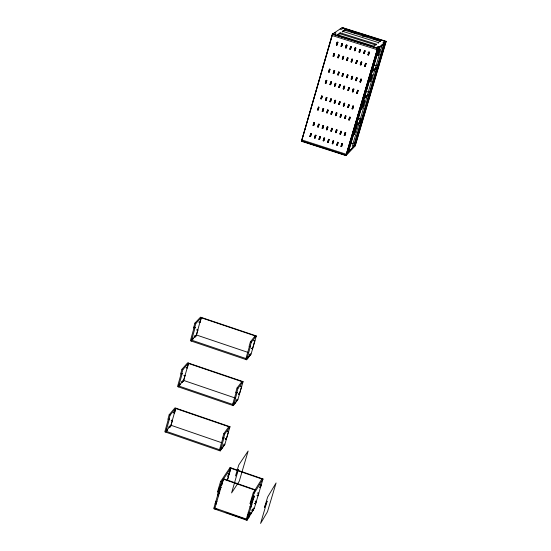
<?xml version="1.0" encoding="UTF-8"?>
<svg xmlns="http://www.w3.org/2000/svg" width="551" height="551" viewBox="0 0 551 551"><rect width="100%" height="100%" fill="white"/><g stroke="black" fill="none" stroke-linecap="round" stroke-linejoin="round"><path stroke-width="0.83" d="M362.696 106.178L362.572 106.742M361.415 108.946L361.539 108.34M362.172 106.012L362.048 106.57M360.974 108.306L360.891 108.781L361.153 108.547M353.473 133.686L353.852 132.405M355.106 132.006L354.851 132.853M225.249 439.023L226.179 439.34L230.001 426.729L174.991 407.857L169.171 414.779L167.91 419.283L168.84 419.607L169.488 418.829L165.748 432.142L167.311 430.241L167.566 429.346L166.636 429.029M181.086 373.895L177.518 386.588L233.321 405.646L237.887 399.53L243.081 381.636L187.664 362.806L181.954 369.26L180.673 373.826L181.61 374.143L182.25 373.42L178.455 386.912M195.171 327.411L194.551 328.079L193.601 327.762L194.902 323.141L200.502 317.162L256.339 335.952L251.077 354.086L246.614 359.775L190.391 340.759L194.227 327.094L195.171 327.411L191.335 341.083M168.337 419.29L164.818 431.819L220.207 450.918L224.877 444.388L228.61 431.419M168.84 419.607L170.107 415.103L175.914 408.174L174.605 412.878L173.413 412.851M181.61 374.143L182.898 369.583L188.594 363.123L187.271 367.889L186.073 367.848M194.551 328.079L195.853 323.458L201.439 317.479L200.096 322.307L198.904 322.245M192.843 339.43L193.098 338.514L192.154 338.197M168.682 427.135L169.605 427.452L170.707 426.143L175.673 408.491L228.817 426.722M183.325 381.306L188.607 363.137M171.533 420.144L172.47 420.475L170.707 426.143M183.573 381.017L185.088 375.568L183.91 375.541M194.11 336.695L195.047 337.012L196.342 335.6L197.892 330.09L196.955 329.78M386.182 41.346L377.538 48.336L332.418 34.114L301.48 141.283L345.876 155.582L355.25 145.76L386.182 41.346L342.274 27.55L332.398 34.121L301.5 141.27L332.687 33.935L334.037 34.355L336.014 33.032L334.671 32.612M337.067 35.622L337.329 34.713L340.146 32.805L376.319 44.19L376.058 45.086M229.071 426.405L223.851 433.568L222.542 438.073L223.486 438.396L224.064 437.597L220.207 450.918M242.144 381.32L237.04 388.007L235.718 392.574L236.661 392.897L237.233 392.147L233.321 405.646M254.679 337.508L255.368 335.628L250.402 341.84L249.066 346.469L250.023 346.786L250.574 346.09L246.614 359.775M309.841 136.469L310.874 133.583L311.405 133.755L310.64 136.4L309.841 136.469L310.874 133.583M313.037 125.428L313.808 122.777L314.607 122.721L313.574 125.6L313.037 125.428L314.07 122.549M317.528 109.924L318.561 107.039L317.528 109.924L318.326 109.869L318.712 108.54M320.751 98.801L321.784 95.915L320.751 98.801L321.543 98.76L321.006 98.588M325.269 83.18L326.309 80.294L326.839 80.46L326.068 83.146L325.269 83.18L326.309 80.294M328.513 71.974L329.546 69.089L328.513 71.974L329.305 71.954L329.698 70.604M333.073 56.23L334.106 53.344L334.643 53.516L333.865 56.223L333.073 56.23L334.106 53.344M336.337 44.948L337.122 42.234L336.337 44.948L336.881 45.12L337.915 42.227L336.881 45.12M337.77 35.14L339.884 33.707L340.146 32.805M219.27 450.594L222.9 438.059M232.377 405.322L236.055 392.622M245.656 359.452L249.389 346.579M310.378 136.641L311.405 133.755M318.065 110.09L319.098 107.211M321.281 98.973L322.314 96.088M325.806 83.346L326.839 80.46M329.05 72.147L330.09 69.261M333.61 56.402L334.643 53.516M314.29 123.19L313.574 125.656L314.414 123.383M321.502 98.278L321.97 96.666M329.147 71.871L329.856 69.426M337.04 44.624L337.735 42.213M321.736 98.092L322.121 96.756M223.486 438.396L224.794 433.892L230.001 426.729M236.661 392.897L237.991 388.331L243.081 381.636M250.023 346.786L251.359 342.157L256.339 335.952M342.178 32.151L342.44 31.255L345.174 29.403L380.837 40.609L380.576 41.497L344.919 30.291L342.867 31.682M222.997 444.864L223.926 445.187L221.612 448.955L220.675 448.631M236.035 399.888L236.971 400.205L234.698 403.807L233.755 403.484M249.245 354.321L250.188 354.637L247.957 358.06L247.006 357.744M241.434 383.193L241.896 381.609L188.359 363.419M223.926 445.187L223.672 446.076L222.742 445.752M236.971 400.205L236.71 401.107L235.773 400.791M250.188 354.637L249.92 355.553L248.976 355.23M238.28 394.075L239.244 394.392L241.675 386.396L240.739 386.072M251.483 348.528L252.454 348.852L254.72 341.041L253.749 340.725M344.919 30.291L345.174 29.403M314.456 137.957L315.227 135.305L315.489 135.071L314.456 137.957L314.986 138.129L316.019 135.243L314.986 138.129M317.658 126.916L318.43 124.264L318.692 124.03L317.658 126.916L318.196 127.088L319.222 124.202L318.196 127.088M322.163 111.405L323.196 108.519L323.726 108.692L322.955 111.357L322.163 111.405L323.196 108.519M325.386 100.282L326.419 97.396L326.957 97.568L326.178 100.241L325.386 100.282L326.419 97.396M329.925 84.654L330.958 81.768L331.495 81.941L330.717 84.627L329.925 84.654L330.958 81.768M333.176 73.455L333.954 70.762L333.176 73.455L333.713 73.627L334.746 70.735L333.713 73.627M337.742 57.71L338.528 55.004L339.32 54.99L338.28 57.883L337.742 57.71L338.775 54.824M341.021 46.422L341.806 43.708L342.591 43.701L341.558 46.594L341.021 46.422L342.054 43.536M322.693 111.578L323.726 108.692M325.923 100.454L326.957 97.568M330.462 84.826L331.495 81.941M338.727 57.022L339.12 55.665M342.006 45.74L342.398 44.383M354.031 133.721L353.914 134.32L355.078 131.565M354.562 131.909L354.686 131.324M251.132 503.008C251.146 505.639 253.653 495.707 253.522 498.373M318.891 139.382L319.924 136.496L320.455 136.669L319.683 139.313L318.891 139.382L319.924 136.496M322.108 128.342L323.134 125.456L323.671 125.628L322.9 128.28L322.108 128.342L323.134 125.456M326.619 112.831L327.645 109.945L328.182 110.117L327.404 112.783L326.619 112.831L327.645 109.945M329.856 101.708L330.882 98.822L331.42 98.994L330.641 101.666L329.856 101.708L330.882 98.822M334.402 86.08L335.18 83.394L335.965 83.366L334.939 86.252L334.402 86.08L335.428 83.194M337.66 74.874L338.693 71.988L339.23 72.16L338.445 74.853L337.66 74.874L338.693 71.988M342.24 59.129L343.273 56.243L342.24 59.129L343.025 59.115L342.481 58.943M345.525 47.841L346.31 45.127L347.096 45.12L346.062 48.013L345.525 47.841L346.551 44.955M319.428 139.555L320.455 136.669M322.638 128.514L323.671 125.628M327.149 113.003L328.182 110.117M330.386 101.88L331.42 98.994M338.197 75.046L339.23 72.16M342.777 59.301L343.81 56.409M335.38 85.377L335.773 84.034M343.218 58.44L343.61 57.09M346.062 48.013L346.896 45.802M219.064 488.496L219.25 487.876M218.899 490.879L213.719 508.669L247.02 520.289L254.273 508.394L263.013 478.977L230.077 467.592L220.552 481.574L217.418 492.215L217.934 491.54M220.641 484.901L221.592 485.231L223.362 479.156L254.92 490.094L254.245 492.374M221.592 485.231L223.603 478.812L255.141 489.743M323.155 140.753L323.926 138.108L324.188 137.867L323.155 140.753L323.692 140.925L324.718 138.039L323.692 140.925M326.378 129.712L327.149 127.061L327.404 126.826L326.378 129.712L326.908 129.884L327.935 126.999L326.908 129.884M330.896 114.202L331.674 111.536L330.896 114.202L331.433 114.374L332.46 111.488L331.433 114.374M334.14 103.078L335.173 100.192L335.704 100.365L334.925 103.037L334.14 103.078L335.173 100.192M338.7 87.451L339.726 84.558L340.263 84.73L339.485 87.416L338.7 87.451L339.726 84.558M341.964 76.245L342.75 73.552L341.964 76.245L342.502 76.417L343.535 73.524L342.502 76.417M346.558 60.5L347.344 57.793L348.129 57.779L347.096 60.665L346.558 60.5L347.585 57.607M349.844 49.204L350.636 46.491L351.421 46.484L350.388 49.376L349.844 49.204L350.877 46.312M334.677 103.251L335.704 100.365M339.237 87.623L340.263 84.73M347.536 59.804L347.929 58.454M350.829 48.522L351.221 47.166M229.719 468.825L230.077 467.592M227.294 480.217L228.617 476.147L227.673 475.816M228.1 473.915L229.044 474.239L230.793 468.254L261.856 478.991M227.432 480.197L228.865 475.293M229.044 474.68L231.021 467.916L221.55 481.829L218.527 491.678C218.644 494.392 221.082 484.37 221.054 487.098L214.67 509L214.911 508.642M327.597 142.186L328.623 139.3L329.161 139.472L328.389 142.117L327.597 142.186L328.623 139.3M330.827 131.145L331.854 128.259L332.384 128.431L331.612 131.083L330.827 131.145L331.854 128.259M335.359 115.627L336.385 112.741L336.923 112.914L336.144 115.579L335.359 115.627L336.385 112.741M338.61 104.504L339.636 101.618L340.174 101.79L339.395 104.463L338.61 104.504L339.636 101.618M343.177 88.876L343.962 86.19L343.177 88.876L343.714 89.048L344.747 86.156L343.714 89.048M346.455 77.67L347.481 74.778L348.018 74.95L347.233 77.643L346.455 77.67L347.481 74.778M351.056 61.919L352.082 59.026L351.056 61.919L351.834 61.905L351.297 61.733M354.355 50.63L355.147 47.916L355.925 47.903L354.892 50.802L354.355 50.63L355.388 47.737M328.134 142.358L329.161 139.472M331.358 131.317L332.384 128.431M335.896 115.8L336.923 112.914M339.147 104.676L340.174 101.79M346.992 77.843L348.018 74.95M351.593 62.091L352.626 59.198M352.034 61.223L352.426 59.873M354.892 50.802L355.726 48.584M362.875 36.703L363.357 35.05M332.225 143.673L332.997 141.028L333.782 140.96L332.756 143.845L332.225 143.673L333.245 140.787M335.456 132.633L336.482 129.747L337.019 129.912L336.241 132.571L335.456 132.633L336.482 129.747M340.001 117.115L341.028 114.222L340.001 117.115L340.787 117.06L340.249 116.888M343.259 105.992L344.285 103.099L343.259 105.992L344.044 105.944L343.507 105.771M347.839 90.357L348.866 87.464L349.403 87.637L348.618 90.323L347.839 90.357L348.866 87.464M351.125 79.151L352.151 76.258L352.688 76.431L351.903 79.124L351.125 79.151L352.151 76.258M355.739 63.399L356.766 60.507L357.303 60.679L356.511 63.386L355.739 63.399L356.766 60.507M359.045 52.111L359.837 49.39L359.045 52.111L359.589 52.276L360.616 49.383L359.589 52.276M335.993 132.805L337.019 129.912M340.539 117.287L341.565 114.394M343.796 106.164L344.823 103.271M348.377 90.529L349.403 87.637M351.662 79.323L352.688 76.431M356.277 63.572L357.303 60.679M333.197 142.943L333.589 141.621M340.979 116.399L341.372 115.063M344.237 105.275L344.63 103.939M336.668 145.106L337.694 142.22L336.668 145.106L337.453 145.037L336.916 144.865M339.912 134.065L340.938 131.172L339.912 134.065L340.69 133.996L341.276 132.006M344.471 118.548L345.498 115.655L344.471 118.548L345.25 118.493L345.835 116.495M347.736 107.417L348.521 104.745L349.3 104.697L348.273 107.59L347.736 107.417L348.762 104.525M352.323 91.79L353.115 89.097L352.323 91.79L352.867 91.955L353.894 89.062L352.867 91.955M355.615 80.577L356.407 77.884L355.615 80.577L356.16 80.749L357.186 77.856L356.16 80.749M360.244 64.825L361.27 61.932L361.807 62.098L361.015 64.804L360.244 64.825L361.27 61.932M363.557 53.53L364.583 50.637L365.127 50.809L364.328 53.523L363.557 53.53L364.583 50.637M337.205 145.278L338.231 142.392M340.449 134.237L341.475 131.345M345.009 118.72L346.028 115.827M360.781 64.997L361.807 62.098M364.101 53.702L365.127 50.809M337.646 144.376L338.032 143.053M348.273 107.59L349.1 105.365M340.945 146.483L341.964 143.591L342.502 143.763L341.723 146.408L340.945 146.483L341.964 143.591M344.196 135.443L345.215 132.55L345.752 132.722L344.967 135.374L344.196 135.443L345.215 132.55M348.762 119.918L349.548 117.253L350.319 117.198L349.3 120.09L348.762 119.918L349.782 117.026M352.034 108.795L353.06 105.902L352.034 108.795L352.812 108.747L353.398 106.736M356.635 93.16L357.661 90.261L358.198 90.433L357.406 93.119L356.635 93.16L357.661 90.261M359.934 81.947L360.96 79.048L361.497 79.22L360.705 81.913L359.934 81.947L360.96 79.048M364.569 66.196L365.595 63.296L366.139 63.468L365.341 66.175L364.569 66.196L365.595 63.296M367.896 54.9L368.922 52.001L369.459 52.173L368.66 54.886L367.896 54.9L368.922 52.001M341.475 146.656L342.502 143.763M344.726 135.615L345.752 132.722M352.571 108.967L353.597 106.067M357.172 93.326L358.198 90.433M360.471 82.12L361.497 79.22M365.113 66.368L366.139 63.468M368.433 55.072L369.459 52.173M349.733 119.195L350.126 117.866M373.523 47.097L373.792 46.194L376.319 44.19M378.117 43.446L378.379 42.558L380.837 40.609M345.863 155.596L377.552 48.323L332.398 34.121M346.524 153.991L377.786 48.13L376.429 47.703L378.179 46.298L379.529 46.725L348.411 152.021M354.024 131.827L354.279 130.959M354.534 130.091L354.789 129.223M361.18 107.59L361.442 106.715M361.697 105.847L361.959 104.972M362.303 103.808L362.668 102.755M362.73 102.713L363.185 101.184M369.37 80.239L370.968 74.84L372.256 74.991L371.181 74.654M377.814 55.637L379.866 49.246L377.814 55.637L376.739 55.293L378.792 48.908M348.156 152.283L379.295 46.911M351.111 143.577L351.345 142.799M353.639 135.023L355.567 128.61L356.662 127.329M358.343 119.112L358.577 118.327M361.353 108.926L363.391 102.038M361.456 108.802L361.979 106.811L362.592 106.894M362.455 105.427C362.992 106.536 362.296 102.885 363.481 101.956M353.838 131.806L354.899 132.144L356.924 125.842M358.949 118.52L359.1 118.004L358.501 118.596M351.634 143.749L351.862 142.971M354.389 134.41L354.624 133.631M355.354 131.159L356.704 126.599M358.866 119.278L359.1 118.493M361.876 109.091L362.978 105.592M361.601 106.543L362.668 106.88L364.7 100.551M372.256 74.991L370.43 81.155L369.142 81.011L370.217 81.348L372.035 75.184M362.668 106.88L364.473 101.315M360.519 121.199L359.328 122.37L352.289 146.18L353.597 146.6L384.309 42.861L382.979 42.448L384.653 41.098M359.328 122.37L359.858 122.542L360.244 121.241L359.713 121.068L367.352 95.254L367.882 95.426L368.268 94.111L367.744 93.945L375.224 68.641L375.754 68.806L376.147 67.484L375.617 67.318L382.263 44.851M353.825 146.359L384.515 42.689M361.608 120.862L362.021 119.477M355.023 146.001L385.969 41.518L342.033 27.708M251.511 500.074L251.676 499.516M247.02 520.289L254.3 496.148L253.336 495.817M252.441 498.448L253.405 498.786L254.3 496.148M248.384 515.702L249.334 516.032L248.515 517.844L247.557 517.513M249.334 516.032L249.066 516.934L248.115 516.597M250.416 512.382L251.359 512.705L250.547 514.51L249.596 514.179M251.359 512.705L251.098 513.608L250.147 513.277M252.427 509.09L253.37 509.42L252.558 511.204L251.614 510.88M253.37 509.42L253.102 510.309L252.158 509.985M254.534 503.635L255.478 503.965L256.36 501.376L255.416 501.052M256.966 495.445L257.909 495.769L258.791 493.179L257.847 492.856M259.404 487.229L260.354 487.552L261.236 484.97L260.286 484.639M361.435 107.817L361.187 108.471M354.21 132.261L354.541 131.413M362.909 103.684L364.376 101.77M361.725 106.839L362.048 106.047M251.187 501.148L250.801 502.223M218.582 490.121L218.375 490.665M353.77 133.659L353.473 134.113M252.069 498.359L252.303 497.808M355.12 128.266L356.828 126.482M262.069 478.654L253.185 492.89L250.002 503.545L250.423 502.939M263.013 478.977L254.018 493.524L246.063 519.958L246.29 519.586L226.172 512.575M362.572 106.212L361.442 108.953M255.478 503.965L255.692 503.614L254.748 503.283M248.398 512.471L248.177 512.829L249.135 513.167L249.355 512.802L248.687 515.068L248.46 515.433L247.502 515.095L247.73 514.73M250.195 506.424L249.968 506.782L250.932 507.12L251.153 506.755L251.828 504.489L251.6 504.847L250.643 504.516L250.863 504.151M257.909 495.769L258.13 495.418L257.186 495.094M260.354 487.552L260.568 487.208L259.624 486.884M214.208 507.932L214.704 507.189M216.984 501.527L216.743 501.885L215.792 501.555L216.026 501.196L215.131 503.814L216.082 504.151L216.323 503.793M219.401 493.214L219.167 493.572L218.21 493.235L218.451 492.883L217.549 495.507L218.506 495.838L218.74 495.487M229.044 474.239L229.271 473.901L228.328 473.578M225.276 439.023L226.406 439.023L225.476 438.706M239.217 394.392L239.465 394.096L238.507 393.772M233.555 403.194L232.639 404.42L178.71 386.003L183.579 380.41L235.346 398.063M241.703 386.396L240.518 386.368M252.427 348.845L252.675 348.569L251.704 348.253M254.693 341.041L254.934 340.773L253.97 340.449M171.292 420.461L172.456 420.461M197.644 330.359L197.892 330.09L196.707 330.042M193.601 327.762L194.227 327.094M355.374 145.333L346.007 155.141L301.624 140.829M355.629 144.472L346.269 154.259L301.879 139.947M351.035 143.839L351.648 143.212M354.899 132.144L354.066 131.579M355.774 126.654L359.858 122.597M355.581 125.91L361.993 119.567M359.713 121.068L360.905 119.898M332.756 143.845L332.473 143.432M349.3 120.09L348.997 119.691M364.528 100.971L362.73 102.658L363.254 102.823M363.632 100.206L364.48 100.757M364.108 98.932L368.399 94.937M363.887 98.174L368.171 94.2M371.649 72.374L376.175 68.448M372.049 71.038L376.56 67.126M376.739 55.293L378.034 55.458M334.939 86.252L334.65 85.88M385.79 42.668L377.153 49.68L332.026 35.471M368.936 52.834L368.082 52.324M347.096 60.665L346.799 60.307M354.94 48.178L355.781 48.688M350.388 49.376L350.085 49.025M338.28 57.883L337.99 57.524M350.567 46.794L351.4 47.31M341.558 46.594L341.269 46.243M342.543 44.266L341.468 43.928M343.349 28.122L341.455 29.389L340.132 28.976M350.835 31.682L356.525 33.473M364.652 36.029L367.09 36.793M373.592 38.839L377.662 40.113M342.44 31.255L378.379 42.558M339.884 33.707L375.252 44.831M337.329 34.713L373.792 46.194M332.652 33.955L377.759 48.157L346.104 155.348L302.561 141.304M378.578 49.087L379.653 49.425M337.122 42.234L337.667 42.399M341.806 43.708L342.35 43.88M346.31 45.127L346.855 45.299M350.636 46.491L351.18 46.663M355.147 47.916L355.691 48.082M359.837 49.39L360.382 49.562M364.356 50.816L364.9 50.988M368.695 52.187L369.232 52.352M345.78 45.533L346.855 45.871M336.592 44.769L337.129 44.941M345.766 47.661L346.303 47.834M354.589 50.451L355.133 50.616M359.28 51.925L359.817 52.097M363.791 53.351L364.328 53.523M368.123 54.714L368.66 54.886M373.798 64.722L376.23 65.493M333.858 53.53L334.395 53.695M338.528 55.004L339.072 55.176M343.025 56.422L343.562 56.595M347.344 57.793L347.881 57.958M351.848 59.212L352.385 59.384M356.531 60.693L357.069 60.865M361.036 62.118L361.58 62.291M365.368 63.489L365.905 63.661M333.727 54.074L334.257 54.239M333.327 56.05L333.865 56.223M355.974 63.213L356.511 63.386M360.478 64.632L361.015 64.804M364.796 66.003L365.341 66.175M329.298 69.281L329.835 69.454M333.954 70.762L334.491 70.927M338.445 72.181L338.982 72.353M342.75 73.552L343.287 73.717M347.24 74.97L347.777 75.143M351.91 76.458L352.454 76.623M356.407 77.884L356.952 78.056M360.726 79.254L361.27 79.42M328.768 71.782L329.305 71.954M333.424 73.255L333.961 73.428M337.908 74.681L338.445 74.853M342.212 76.045L342.75 76.217M346.696 77.471L347.233 77.643M351.366 78.951L351.903 79.124M355.856 80.377L356.394 80.549M360.168 81.748L360.705 81.913M365.967 91.211L369.204 92.237M326.047 80.494L326.585 80.66M330.703 81.975L331.241 82.14M335.18 83.394L335.717 83.566M339.478 84.764L340.015 84.937M343.962 86.19L344.499 86.362M348.625 87.671L349.169 87.843M353.115 89.097L353.652 89.269M357.427 90.467L357.964 90.639M326.027 80.673L326.55 80.845M325.531 82.974L326.068 83.146M330.18 84.455L330.717 84.627M338.948 87.244L339.485 87.416M343.425 88.67L343.962 88.842M348.08 90.15L348.618 90.323M352.564 91.576L353.101 91.748M356.869 92.947L357.406 93.119M361.821 106.329L362.889 106.667M321.522 96.129L322.06 96.301M326.164 97.61L326.702 97.782M330.628 99.035L331.165 99.208M334.918 100.406L335.456 100.578M339.388 101.832L339.926 102.004M344.044 103.319L344.582 103.485M348.521 104.745L349.058 104.917M352.819 106.116L353.356 106.288M325.648 100.068L326.178 100.241M330.104 101.494L330.641 101.666M334.388 102.865L334.925 103.037M338.858 104.291L339.395 104.463M347.977 107.204L348.514 107.369M352.275 108.575L352.812 108.747M357.971 118.279L360.388 119.05M318.299 107.259L318.836 107.424M322.934 108.74L323.471 108.912M327.39 110.166L327.928 110.338M331.674 111.536L332.212 111.708M336.138 112.962L336.675 113.134M340.787 114.45L341.317 114.622M345.25 115.882L345.787 116.054M349.548 117.253L350.085 117.425M317.789 109.704L318.326 109.869M322.418 111.185L322.955 111.357M326.874 112.611L327.404 112.783M331.151 113.981L331.688 114.147M335.607 115.407L336.144 115.579M344.712 118.32L345.25 118.493M355.223 128.073L355.746 128.238M313.808 122.777L314.339 122.949M318.43 124.264L318.967 124.43M322.879 125.69L323.409 125.862M327.149 127.061L327.687 127.233M331.599 128.493L332.136 128.665M336.234 129.981L336.771 130.153M340.69 131.407L341.227 131.579M344.974 132.784L345.511 132.956M313.305 125.201L313.836 125.373M317.92 126.682L318.45 126.854M322.363 128.107L322.9 128.28M326.633 129.478L327.163 129.65M331.075 130.911L331.612 131.083M335.704 132.398L336.241 132.571M340.16 133.824L340.69 133.996M344.437 135.202L344.967 135.374M350.739 142.902L353.184 143.687M310.612 133.824L311.143 133.996M315.227 135.305L315.757 135.477M319.663 136.738L320.2 136.91M323.926 138.108L324.463 138.28M328.375 139.541L328.906 139.713M332.997 141.028L333.534 141.201M337.446 142.461L337.983 142.633M341.723 143.839L342.254 144.011M310.11 136.228L310.64 136.4M314.717 137.716L315.255 137.888M319.153 139.141L319.683 139.313M323.416 140.512L323.947 140.684M327.852 141.944L328.389 142.117M341.186 146.235L341.723 146.408M255.147 335.896L201.211 317.755L196.108 335.883L195.047 337.012L196.363 334.967L248.522 352.578M199.145 321.984L200.096 322.307M194.902 323.141L195.853 323.458M250.402 341.84L251.359 342.157M195.405 335.284L196.342 335.6M250.133 353.763L251.077 354.086M194.365 335.779L195.302 336.096L191.59 340.16L245.925 358.529M247.268 356.821L248.219 357.144M186.321 367.565L187.271 367.889M181.954 369.26L182.898 369.583M237.04 388.007L237.991 388.331M184.158 375.259L185.102 375.582M182.629 380.686L183.559 381.003M236.951 399.213L237.887 399.53M181.568 381.313L182.498 381.629L182.243 382.532L181.313 382.208M179.309 383.909L180.246 384.226L179.991 385.135L179.054 384.812M234.017 402.581L234.96 402.905M173.668 412.547L174.605 412.878M227.68 431.102L228.637 431.426M227.453 431.419L228.41 431.736M169.171 414.779L170.107 415.103M223.851 433.568L224.794 433.892M171.278 420.447L172.201 420.764M221.543 442.673L170.955 425.255L166.003 431.247L219.525 449.699M170.025 425.503L170.948 425.82L169.605 427.452L169.853 426.564L168.93 426.247M223.947 444.072L224.877 444.388M220.937 447.736L221.867 448.059M166.381 429.918L167.311 430.241M260.072 484.983L261.022 485.314M227.446 476.16L228.389 476.484M257.634 493.207L258.577 493.531M220.662 481.388L221.619 481.719M253.288 492.704L254.252 493.042M220.875 484.549L221.833 484.88M253.116 496.175L254.08 496.506M220.214 486.822L221.171 487.16L220.93 487.511L219.973 487.174M252.661 498.09L253.625 498.428M255.196 501.403L256.139 501.734M253.329 508.07L254.273 508.394M251.876 509.985L252.826 510.309M249.858 513.284L250.808 513.615M247.826 516.611L248.776 516.941M214.931 508.098L246.331 519.049M215.716 508.924L218.127 509.765M238.363 469.569L231.585 492.925L239.258 481.23L248.129 451.035L238.769 464.968L235.511 475.954L238.363 469.569M264.528 507.326L267.139 501.148L260.582 523.45L267.462 511.755L276.079 482.958L267.662 497.009L264.528 507.326"/></g></svg>
